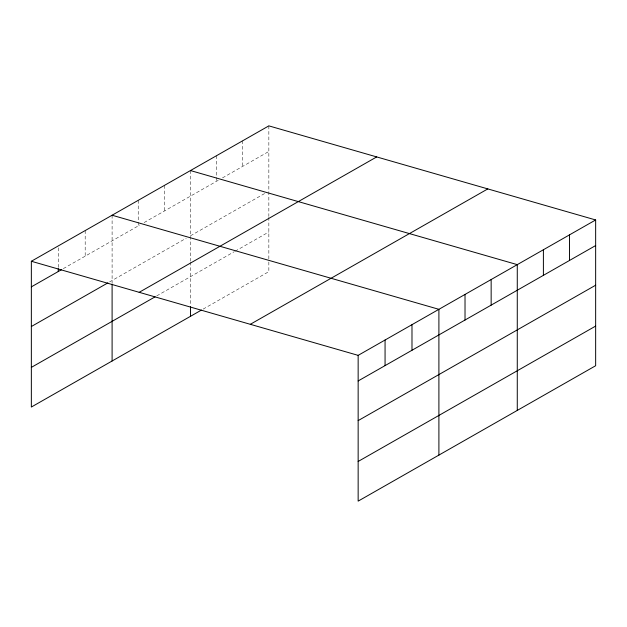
<?xml version="1.0" encoding="UTF-8"?>
<svg xmlns="http://www.w3.org/2000/svg" width="627" height="627" viewBox="0 0 627 627"><rect width="100%" height="100%" fill="white"/><g stroke="black" fill="none" stroke-linecap="round" stroke-linejoin="round"><path stroke-width="0.47" stroke-dasharray="3.13 2.35" d="M63.311 268.638L139.907 224.975M144.124 222.569L218.282 180.294M222.499 177.888L268.85 151.468M109.576 281.923L186.258 238.205M190.475 235.807L264.633 193.524M156.766 295.881L234.294 251.686M235.141 251.2L268.85 231.982M203.117 309.119L268.85 271.64L268.85 260.033M268.85 125.87L268.85 216.417M268.85 217.389L268.85 259.069M242.727 140.761L242.727 166.359M216.597 155.653L216.597 176.516M216.597 177.465L216.597 181.258M190.475 170.552L190.475 261.098M190.475 262.07L190.475 305.686M164.352 185.443L164.352 211.04M138.222 200.334L138.222 221.198M138.222 222.146L138.222 225.932M112.1 215.233L112.1 283.404M85.186 230.579L85.186 256.177M58.264 247.814L58.264 267.729"/><path stroke-width="0.94" d="M201.432 310.075L31.35 407.041L31.35 261.263L268.85 125.87L595.65 219.959L595.65 365.737L358.15 501.13L358.15 355.36L595.65 219.959M31.35 286.86L61.634 269.602M31.35 326.518L107.891 282.887M139.194 292.315L376.694 156.922M31.35 367.383L155.081 296.845M250.306 324.308L487.806 188.907M358.15 380.957L595.65 245.557M358.15 420.615L595.65 285.214M358.15 461.472L595.65 326.079M190.475 170.552L517.275 264.641L517.275 410.419M112.1 215.233L438.9 309.323L438.9 455.1M31.35 261.263L358.15 355.36M569.528 234.851L569.528 260.456M543.397 249.75L543.397 275.347M491.153 279.532L491.153 305.137M465.022 294.431L465.022 320.029M411.986 324.668L411.986 350.266M385.064 340.014L385.064 365.612M190.475 306.65L190.475 316.322M112.1 284.376L112.1 361.003M58.264 268.677L58.264 271.522"/></g></svg>
